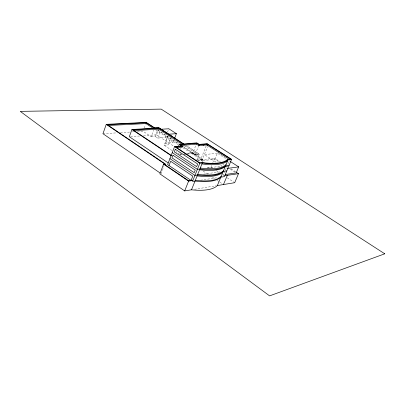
<?xml version="1.0" encoding="UTF-8"?>
<svg xmlns="http://www.w3.org/2000/svg" width="405" height="405" viewBox="0 0 405 405"><rect width="100%" height="100%" fill="white"/><g stroke="black" fill="none" stroke-linecap="round" stroke-linejoin="round"><path stroke-width="0.3" stroke-dasharray="2.02 1.52" d="M144.089 128.304L145.395 124.77M137.371 131.595L143 131.245L151.207 136.682L153.642 130.177M151.207 136.682L155.14 136.404L157.575 129.934M143.537 135.731L156.517 134.84L158.254 130.233M155.14 136.404L157.687 138.085L160.36 131.018M157.687 138.085L165.513 137.508L166.399 135.179M167.508 132.273L168.839 128.785M166.84 137.224L167.169 136.358M172.069 150.503L164.162 145.263L167.574 136.328M171.249 136.601L168.055 144.929L165.255 143.076L167.964 135.984M165.255 143.076L173.036 142.433L174.16 139.517M161.109 173.684L163.959 166.293M176.104 152.518L176.555 151.359M178.514 154.113L179.192 152.371M180.326 149.46L180.782 148.301M192.334 153.556L192.689 152.66L195.058 154.209L198.485 153.844L198.126 154.74L194.699 155.105L192.334 153.556L188.036 154.006M187.758 153.546L192.78 153.024L195.919 145.122M194.699 155.105L195.058 154.209M192.78 153.024L195.149 154.573L198.977 144.97M197.139 159.732L199.381 154.123L186.67 145.851M206.155 146.008L200.586 159.869L201.923 160.739L214.908 159.211L219.156 161.954M197.822 160.653L201.918 160.172L202.272 159.292L183.409 146.969M201.923 160.739L207.542 146.792M202.237 161.843L203.153 159.57L183.273 146.58M207.345 167.635L210.97 167.159L211.653 165.488M212.792 162.699L214.615 158.239L220.452 162.01M214.908 159.211L217.363 153.206L226.208 158.876M225.053 170.869L223.413 174.813L224.8 175.719M225.291 170.302L229.276 160.719M194.496 189.307L216.25 185.733M200.566 180.21L218.381 177.527M203.594 174.17L220.158 171.831M207.249 168.029L221.95 166.096M196.42 159.97L202.272 159.292M197.524 160.223L214.615 158.239M217.363 153.206L204.393 154.604L216.508 162.466M195.149 154.573L199.381 154.123M179.592 154.386L181.475 154.194M180.048 154.837L182.503 154.578M183.121 154.518L184.964 154.325M179.795 153.981L181.02 153.859M186.548 153.292L192.689 152.66M164.162 145.263L168.055 144.929M130.557 136.622L139.826 135.984M102.961 133.716L117.349 132.83M120.477 132.637L129.863 132.055M132.364 131.903L134.242 131.787M228.805 160.542L229.848 161.205M226.825 166.126L227.888 166.814M231.073 168.875L235.852 171.963M222.871 164.359L223.93 165.048M226.056 166.42L227.114 167.103M230.298 169.163L235.077 172.257M220.725 165.2L221.778 165.883M185.905 145.653L198.485 153.844M184.508 145.861L198.126 154.74M158.183 130.197L179.086 143.846M157.778 130.218L178.696 143.891M155.885 130.056L178.357 144.757M183.07 147.84L201.918 160.172M210.97 167.159L212.554 168.196M216.245 170.611L219.404 172.687M222.568 174.757L223.621 175.446M227.311 177.866L234.692 182.701M165.513 137.508L173.036 142.433M156.517 134.84L173.917 146.286M184.108 153.738L186.209 155.125M203.138 171.077L207.831 174.185M212.524 177.294L214.609 178.676M217.217 180.402L219.297 181.784M219.819 182.128L223.469 184.543"/><path stroke-width="0.61" d="M171.462 136.05L158.461 127.585L154.533 127.808L146.266 122.411L106.257 124.345L102.961 133.716L160.071 172.97M184.017 144.129L159.119 127.924L131.944 129.499L129.322 136.708L168.1 162.866M108.125 125.474L145.987 123.581L146.306 122.725L155.166 128.517M154.123 127.833L153.799 128.694L145.987 123.581M133.787 130.628L158.841 129.129L159.175 128.253L183.809 144.291M106.257 124.345L164.835 164.02L163.6 164.162L159.869 173.846L184.68 190.917L191.509 189.798A59.181 20.473 21 0 0 217.353 185.551L234.692 182.701L238.504 173.674L236.383 172.302M174.611 138.348L176.413 133.675L168.839 128.785L161.023 129.256M165.427 165.245L165.787 164.314L107.178 124.634L146.306 122.725M178.585 146.129L179.263 144.388L181.688 145.977L174.585 146.61L167.624 164.582L191.084 180.448L192.81 176.15L170.657 161.266L169.006 165.518M177.294 147.658L177.658 146.716M182.63 146.271L175.537 146.909L199.736 162.82L201.887 162.562L205.077 162.937A59.206 18.6 21.1 0 0 226.38 160.334L227.448 159.469L230.713 159.074L207.188 144.048L199.3 144.762L196.906 143.223L180.2 144.686L182.63 146.271L182.265 147.202L176.231 147.759M181.076 145.506L196.547 144.134L196.906 143.223M196.547 144.134L198.936 145.673L199.3 144.762M184.68 190.917L188.603 181.121L192.901 180.478L192.375 180.124L188.512 180.696L164.552 164.455L165.787 164.314M203.563 145.248L203.923 144.347M198.936 145.673L206.828 144.95L207.188 144.048M231.614 159.357L228.035 159.793A59.899 18.817 21.1 0 1 202.348 162.921L199.837 163.225L192.522 181.42L195.038 181.04A59.413 19.936 21.1 0 0 220.836 177.157L224.431 176.615L231.614 159.357L207.087 143.694L199.204 144.403L196.815 142.869L179.263 144.388M207.684 145.496L208.043 144.595M191.509 189.798L202.348 162.921M227.073 160.38L227.448 159.469M217.353 185.551L228.035 159.793M229.827 158.507L229.448 159.413L206.828 144.95M223.469 184.543L227.311 175.345M230.369 161.539L238.692 166.875L236.135 172.94L225.231 174.545M224.8 175.719L238.504 173.674M226.81 170.895L223.221 171.401A59.575 19.567 21.1 0 1 197.463 175.036L194.947 175.39L169.933 158.628M227.2 168.45L238.692 166.875M229.205 165.139L225.625 165.61A59.737 19.197 21.1 0 1 199.898 168.996L197.387 169.325L172.252 152.634M168.642 134.212L176.413 133.675M159.175 128.253L132.87 129.792L171.421 155.495M158.841 129.129L182.412 144.494M174.585 146.61L199.837 163.225M131.944 129.499L171.492 155.879M163.6 164.162L188.603 181.121M226.01 164.678A59.763 19.136 21.1 0 1 200.293 168.019M223.484 170.763A59.591 19.526 21.1 0 1 197.731 174.373M222.887 172.216A59.55 19.622 21.1 0 1 197.119 175.886M225.322 166.333A59.717 19.243 21.1 0 1 199.594 169.746M227.635 160.76A59.874 18.883 21.1 0 1 201.938 163.929M221.115 176.479A59.434 19.896 21.1 0 1 195.321 180.336M172.981 155.282L171.983 157.849L194.197 172.692L195.24 170.1L172.981 155.282M175.314 149.263L174.312 151.845L196.633 166.622L197.68 164.015L175.314 149.263M384.75 253.808L269.603 295.878L20.25 111.365L161.195 109.122L384.75 253.808"/></g></svg>
